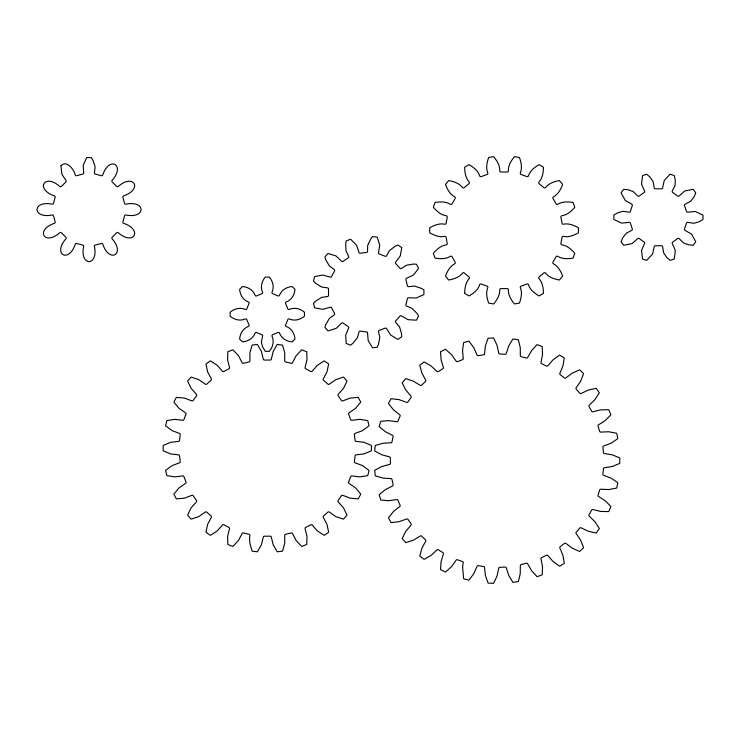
<?xml version="1.0" encoding="UTF-8"?>
<svg xmlns="http://www.w3.org/2000/svg" width="740" height="740" viewBox="0 0 740 740"><rect width="100%" height="100%" fill="white"/><g stroke="black" fill="none" stroke-linecap="round" stroke-linejoin="round"><path stroke-width="1.11" d="M61.004 165.769L61.836 174.131L65.943 180.412A1.165 1.165 0 0 1 65.749 182.059L61.494 186.314A1.165 1.165 0 0 1 59.857 186.499C44.335 172.827 34.854 189.264 54.455 195.86A1.165 1.165 0 0 1 55.102 197.376L53.548 203.195A1.165 1.165 0 0 1 52.226 204.175C31.95 200.096 31.95 219.068 52.226 214.988A1.165 1.165 0 0 1 53.548 215.969L55.102 221.787A1.165 1.165 0 0 1 54.455 223.304C34.854 229.909 44.335 246.337 59.857 232.665A1.165 1.165 0 0 1 61.494 232.86L65.749 237.114A1.165 1.165 0 0 1 65.943 238.752C52.272 254.273 68.7 263.755 75.304 244.154A1.165 1.165 0 0 1 76.821 243.506L82.63 245.06A1.165 1.165 0 0 1 83.62 246.383C79.541 266.659 98.513 266.659 94.433 246.383A1.165 1.165 0 0 1 95.414 245.06L101.232 243.506A1.165 1.165 0 0 1 102.749 244.154C109.344 263.755 125.781 254.273 112.11 238.752A1.165 1.165 0 0 1 112.295 237.114L116.55 232.86A1.165 1.165 0 0 1 118.197 232.665C133.709 246.337 143.199 229.909 123.599 223.304A1.165 1.165 0 0 1 122.942 221.787L124.505 215.969A1.165 1.165 0 0 1 125.828 214.988C146.104 219.068 146.104 200.096 125.828 204.175A1.165 1.165 0 0 1 124.505 203.195L122.942 197.376A1.165 1.165 0 0 1 123.599 195.86C143.199 189.264 133.709 172.827 118.197 186.499A1.165 1.165 0 0 1 116.55 186.314L112.295 182.059A1.165 1.165 0 0 1 112.11 180.412C125.781 164.9 109.344 155.409 102.749 175.01A1.165 1.165 0 0 1 101.232 175.667L95.414 174.103A1.165 1.165 0 0 1 94.433 172.781L95.099 166.833L93.111 160.599L91.381 157.629L86.719 157.555L83.204 165.288L83.62 172.781A1.165 1.165 0 0 1 82.63 174.103L76.821 175.667A1.165 1.165 0 0 1 75.304 175.01C74.019 169.617 66.702 159.59 61.004 165.769M249.519 537.924L249.889 543.327L252.081 551.152L257.428 551.799L261.433 544.732L263.246 537.296A1.165 1.165 0 0 1 264.467 536.186L270.146 536.186A1.165 1.165 0 0 1 271.367 537.296L273.18 544.732L277.186 551.799L282.523 551.152L284.724 543.327L284.706 535.677A1.165 1.165 0 0 1 285.621 534.308L291.144 532.948A1.165 1.165 0 0 1 292.587 533.734L296.13 540.515L301.707 546.425L306.739 544.51L306.998 536.398L305.148 528.971A1.165 1.165 0 0 1 305.713 527.416L310.745 524.78A1.165 1.165 0 0 1 312.345 525.197L317.404 530.932L324.231 535.335L328.662 532.273L326.978 524.327L323.399 517.565A1.165 1.165 0 0 1 323.574 515.919L327.829 512.154A1.165 1.165 0 0 1 329.485 512.173L335.766 516.538L343.453 519.175L347.023 515.142L343.48 507.834L338.393 502.118A1.165 1.165 0 0 1 338.171 500.48L341.399 495.809A1.165 1.165 0 0 1 343.009 495.439L350.15 498.168L358.243 498.89L360.75 494.116L355.561 487.873L349.252 483.535A1.165 1.165 0 0 1 348.642 481.999L350.658 476.69A1.165 1.165 0 0 1 352.129 475.94L359.723 476.884L367.752 475.644L369.038 470.418L362.507 465.589L355.348 462.898A1.165 1.165 0 0 1 354.386 461.557L355.071 455.914A1.165 1.165 0 0 1 356.329 454.832L363.923 453.935L371.425 450.808L371.425 445.425L363.923 442.298L356.329 441.401A1.165 1.165 0 0 1 355.071 440.319L354.386 434.685A1.165 1.165 0 0 1 355.348 433.335L362.507 430.643L369.038 425.815L367.752 420.588L359.723 419.349L352.129 420.292A1.165 1.165 0 0 1 350.658 419.543L348.642 414.233A1.165 1.165 0 0 1 349.252 412.698L355.561 408.369L360.75 402.116L358.243 397.352L350.15 398.065L343.009 400.803A1.165 1.165 0 0 1 341.399 400.433L338.171 395.752A1.165 1.165 0 0 1 338.393 394.115L343.48 388.398L347.023 381.091L343.453 377.058L335.766 379.694L329.485 384.06A1.165 1.165 0 0 1 327.829 384.079L323.574 380.314A1.165 1.165 0 0 1 323.399 378.667L326.978 371.906L328.662 363.96L324.231 360.898L317.404 365.301L312.345 371.036A1.165 1.165 0 0 1 310.745 371.462L305.713 368.816A1.165 1.165 0 0 1 305.148 367.262L306.998 359.844L306.739 351.722L301.707 349.807L296.13 355.718L292.587 362.498A1.165 1.165 0 0 1 291.144 363.294L285.621 361.934A1.165 1.165 0 0 1 284.706 360.556L284.724 352.906L282.523 345.081L277.186 344.433L273.18 351.5L271.367 358.937A1.165 1.165 0 0 1 270.146 360.047L264.467 360.047A1.165 1.165 0 0 1 263.246 358.937L261.433 351.5L257.428 344.433L252.081 345.081L249.889 352.906L249.907 360.556A1.165 1.165 0 0 1 248.992 361.934L243.469 363.294A1.165 1.165 0 0 1 242.017 362.498L238.483 355.718L232.906 349.807L227.865 351.722L227.606 359.844L229.456 367.262A1.165 1.165 0 0 1 228.891 368.816L223.859 371.462A1.165 1.165 0 0 1 222.268 371.036L217.209 365.301L210.373 360.898L205.942 363.96L207.635 371.906L211.205 378.667A1.165 1.165 0 0 1 211.029 380.314L206.774 384.079A1.165 1.165 0 0 1 205.128 384.06L198.838 379.694L191.161 377.058L187.59 381.091L191.133 388.398L196.22 394.115A1.165 1.165 0 0 1 196.442 395.752L193.214 400.433A1.165 1.165 0 0 1 191.605 400.803L184.454 398.065L176.361 397.352L173.863 402.116L179.052 408.369L185.361 412.698A1.165 1.165 0 0 1 185.971 414.233L183.955 419.543A1.165 1.165 0 0 1 182.475 420.292L174.89 419.349L166.861 420.588L165.566 425.815L172.106 430.643L179.265 433.335A1.165 1.165 0 0 1 180.218 434.685L179.533 440.319A1.165 1.165 0 0 1 178.285 441.401L170.69 442.298L163.189 445.425L163.189 450.808L170.69 453.935L178.285 454.832A1.165 1.165 0 0 1 179.533 455.914L180.218 461.557A1.165 1.165 0 0 1 179.265 462.898L172.106 465.589L165.566 470.418L166.861 475.644L174.89 476.884L182.475 475.94A1.165 1.165 0 0 1 183.955 476.69L185.971 481.999A1.165 1.165 0 0 1 185.361 483.535L179.052 487.873L173.863 494.116L176.361 498.89L184.454 498.168L191.605 495.439A1.165 1.165 0 0 1 193.214 495.809L196.442 500.48A1.165 1.165 0 0 1 196.22 502.118L191.133 507.834L187.59 515.142L191.161 519.175L198.838 516.538L205.128 512.173A1.165 1.165 0 0 1 206.774 512.154L211.029 515.919A1.165 1.165 0 0 1 211.205 517.565L207.635 524.327L205.942 532.273L210.373 535.335L217.209 530.932L222.268 525.197A1.165 1.165 0 0 1 223.859 524.78L228.891 527.416A1.165 1.165 0 0 1 229.456 528.971L227.606 536.398L227.865 544.51L232.906 546.425L238.483 540.515L242.017 533.734A1.165 1.165 0 0 1 243.469 532.948L248.992 534.308A1.165 1.165 0 0 1 249.907 535.677L249.519 537.924M464.702 292.633L464.692 293.419L469.086 295.954C473.582 293.281 478.114 289.83 479.724 284.604A1.165 1.165 0 0 1 481.268 284.021L487.003 286.112A1.165 1.165 0 0 1 487.808 287.555C485.69 292.587 486.938 298.137 488.659 303.086L493.654 303.964C496.956 299.904 500.037 295.121 499.768 289.664A1.165 1.165 0 0 1 501.017 288.582L507.122 288.582A1.165 1.165 0 0 1 508.371 289.664C508.093 295.121 511.174 299.904 514.485 303.964L519.471 303.086C521.191 298.137 522.449 292.587 520.322 287.555A1.165 1.165 0 0 1 521.126 286.112L526.871 284.021A1.165 1.165 0 0 1 528.416 284.604C530.025 289.83 534.558 293.281 539.044 295.954L543.438 293.419C543.364 288.193 542.642 282.541 538.923 278.536A1.165 1.165 0 0 1 539.192 276.908L543.872 272.986A1.165 1.165 0 0 1 545.519 273.005C548.821 277.361 554.26 279.054 559.394 280.035L562.65 276.15C560.791 271.256 558.182 266.197 553.326 263.708A1.165 1.165 0 0 1 553.011 262.08L556.064 256.798A1.165 1.165 0 0 1 557.627 256.253C562.215 259.222 567.904 258.945 573.065 258.112L574.804 253.348C571.382 249.389 567.201 245.523 561.78 244.847A1.165 1.165 0 0 1 560.929 243.423L561.993 237.411A1.165 1.165 0 0 1 563.27 236.375C568.598 237.586 573.851 235.385 578.421 232.832L578.421 227.763C573.851 225.219 568.598 223.018 563.27 224.229A1.165 1.165 0 0 1 561.993 223.184L560.929 217.172A1.165 1.165 0 0 1 561.78 215.756C567.201 215.072 571.382 211.215 574.804 207.256L573.065 202.492C567.904 201.65 562.215 201.382 557.627 204.351A1.165 1.165 0 0 1 556.064 203.805L553.011 198.514A1.165 1.165 0 0 1 553.326 196.896C558.182 194.398 560.791 189.338 562.65 184.454L559.394 180.569C554.26 181.55 548.821 183.233 545.519 187.59A1.165 1.165 0 0 1 543.872 187.618L539.192 183.696A1.165 1.165 0 0 1 538.923 182.059C542.642 178.053 543.364 172.411 543.438 167.175L539.044 164.641C534.558 167.323 530.025 170.774 528.416 175.99A1.165 1.165 0 0 1 526.871 176.583L521.126 174.492A1.165 1.165 0 0 1 520.322 173.049C522.449 168.017 521.191 162.458 519.471 157.518L514.485 156.639C511.174 160.691 508.093 165.483 508.371 170.94A1.165 1.165 0 0 1 507.122 172.022L501.017 172.022A1.165 1.165 0 0 1 499.768 170.94C500.037 165.483 496.956 160.691 493.654 156.639L488.659 157.518C486.938 162.458 485.69 168.017 487.808 173.049A1.165 1.165 0 0 1 487.003 174.492L481.268 176.583A1.165 1.165 0 0 1 479.724 175.99C478.114 170.774 473.582 167.323 469.086 164.641L464.692 167.175C464.776 172.411 465.488 178.053 469.206 182.059A1.165 1.165 0 0 1 468.947 183.696L464.267 187.618A1.165 1.165 0 0 1 462.611 187.59C459.318 183.233 453.879 181.55 448.736 180.569L445.48 184.454C447.339 189.338 449.948 194.398 454.813 196.896A1.165 1.165 0 0 1 455.118 198.514L452.066 203.805A1.165 1.165 0 0 1 450.512 204.351C445.915 201.382 440.235 201.65 435.065 202.492L433.335 207.256C436.748 211.215 440.938 215.072 446.359 215.756A1.165 1.165 0 0 1 447.2 217.172L446.146 223.184A1.165 1.165 0 0 1 444.86 224.229C439.532 223.018 434.288 225.219 429.718 227.763L429.718 232.832C434.288 235.385 439.532 237.586 444.86 236.375A1.165 1.165 0 0 1 446.146 237.411L447.2 243.423A1.165 1.165 0 0 1 446.359 244.847C440.938 245.523 436.748 249.389 433.335 253.348L435.065 258.112C440.235 258.945 445.915 259.222 450.512 256.253A1.165 1.165 0 0 1 452.066 256.798L455.118 262.08A1.165 1.165 0 0 1 454.813 263.708C449.948 266.197 447.339 271.256 445.48 276.15L448.736 280.035C453.879 279.054 459.318 277.361 462.611 273.005A1.165 1.165 0 0 1 464.267 272.986L468.947 276.908A1.165 1.165 0 0 1 469.206 278.536C465.673 282.338 464.859 287.657 464.702 292.633M367.558 333.111L368.178 340.594L372.544 347.818L377.224 347.254L378.436 344.442L379.824 337.496L378.547 331.779A1.165 1.165 0 0 1 379.38 330.345L385.068 328.19A1.165 1.165 0 0 1 386.641 328.708L390.674 335.044L397.889 339.42L401.774 336.737L401.543 333.685L399.545 326.895L395.752 322.418A1.165 1.165 0 0 1 395.826 320.762L399.859 316.211A1.165 1.165 0 0 1 401.487 315.943L407.999 319.68L416.435 320.189L418.627 316.017L416.999 313.427L412.069 308.339L406.639 306.138A1.165 1.165 0 0 1 405.936 304.639L407.389 298.729A1.165 1.165 0 0 1 408.711 297.73L416.213 298.017L423.909 294.557L423.909 289.839L421.273 288.304L414.539 286.084L408.711 286.657A1.165 1.165 0 0 1 407.389 285.659L405.936 279.757A1.165 1.165 0 0 1 406.639 278.259L413.41 275.021L418.627 268.38L416.435 264.199L413.373 264.069L406.389 265.235L401.487 268.454A1.165 1.165 0 0 1 399.859 268.185L395.826 263.625A1.165 1.165 0 0 1 395.752 261.979L400.248 255.966L401.774 247.66L397.889 244.977L395.123 246.281L389.481 250.555L386.641 255.689A1.165 1.165 0 0 1 385.068 256.207L379.38 254.042A1.165 1.165 0 0 1 378.547 252.618L379.731 245.208L377.224 237.142L372.544 236.578L370.703 239.011L367.688 245.421L367.558 251.286A1.165 1.165 0 0 1 366.402 252.47L360.371 253.2A1.165 1.165 0 0 1 358.965 252.331L356.569 245.208L350.603 239.242L346.19 240.907L345.691 243.923L346.006 250.999L348.614 256.253A1.165 1.165 0 0 1 348.142 257.835L343.138 261.294A1.165 1.165 0 0 1 341.492 261.174L336.062 255.985L328.005 253.469L324.879 256.993L325.831 259.897L329.402 266.021L334.147 269.462A1.165 1.165 0 0 1 334.471 271.081L331.64 276.464A1.165 1.165 0 0 1 330.132 277.121L322.908 275.049L314.602 276.566L313.473 281.144L315.675 283.272L321.678 287.037L327.478 287.869A1.165 1.165 0 0 1 328.514 289.155L328.514 295.242A1.165 1.165 0 0 1 327.478 296.527L321.678 297.36L315.675 301.125L313.473 303.252L314.602 307.831L322.908 309.348L330.132 307.276A1.165 1.165 0 0 1 331.64 307.933L334.471 313.316A1.165 1.165 0 0 1 334.147 314.935L329.402 318.376L325.831 324.499L324.879 327.394L328.005 330.928L336.062 328.412L341.492 323.223A1.165 1.165 0 0 1 343.138 323.103L348.142 326.553A1.165 1.165 0 0 1 348.614 328.144L345.691 335.054L346.19 343.48L350.603 345.154L352.98 343.231L357.439 337.727L358.965 332.066A1.165 1.165 0 0 1 360.371 331.187L366.402 331.927A1.165 1.165 0 0 1 367.558 333.111M462.574 566.748L463.629 578.773L468.957 580.151L473.785 573.694L476.912 566.637A1.165 1.165 0 0 1 478.28 565.702L483.516 566.507A1.165 1.165 0 0 1 484.543 567.802L485.412 575.48L488.085 583.083L493.589 583.361L497.021 576.062L498.658 568.524A1.165 1.165 0 0 1 499.815 567.33L505.105 567.062A1.165 1.165 0 0 1 506.363 568.126L508.759 575.47L512.913 582.38L518.361 581.548L520.248 573.713L520.34 565.989A1.165 1.165 0 0 1 521.228 564.592L526.353 563.27A1.165 1.165 0 0 1 527.805 564.056L531.635 570.762L537.092 576.701L542.254 574.786L542.531 566.729L541.07 559.144A1.165 1.165 0 0 1 541.652 557.599L546.407 555.268A1.165 1.165 0 0 1 547.989 555.749L553.095 561.549L559.634 566.266L564.305 563.353L562.955 555.398L559.986 548.266A1.165 1.165 0 0 1 560.254 546.638L564.444 543.401A1.165 1.165 0 0 1 566.091 543.548L572.251 548.201L579.605 551.504L583.601 547.711L580.678 540.2L576.34 533.808A1.165 1.165 0 0 1 576.266 532.153L579.716 528.138A1.165 1.165 0 0 1 581.363 527.953L588.337 531.274L596.199 533.022L599.354 528.508L594.969 521.737L589.438 516.354A1.165 1.165 0 0 1 589.04 514.744L591.612 510.119A1.165 1.165 0 0 1 593.184 509.601L600.677 511.451L608.743 511.59L610.916 506.521L605.265 500.776L598.762 496.614A1.165 1.165 0 0 1 598.049 495.125L599.631 490.065A1.165 1.165 0 0 1 601.065 489.251L608.779 489.556L616.707 488.058L617.817 482.665L611.12 478.17L603.914 475.404A1.165 1.165 0 0 1 602.915 474.09L603.452 468.818A1.165 1.165 0 0 1 604.691 467.726L612.313 466.468L619.769 463.416L619.769 457.903L612.313 454.85L604.691 453.592A1.165 1.165 0 0 1 603.452 452.501L602.915 447.228A1.165 1.165 0 0 1 603.914 445.915L611.12 443.149L617.817 438.654L616.707 433.261L608.779 431.762L601.065 432.068A1.165 1.165 0 0 1 599.631 431.254L598.049 426.194A1.165 1.165 0 0 1 598.762 424.704L605.265 420.542L610.916 414.798L608.743 409.738L600.677 409.868L593.184 411.718A1.165 1.165 0 0 1 591.612 411.209L589.04 406.575A1.165 1.165 0 0 1 589.438 404.974L594.969 399.582L599.354 392.811L596.199 388.296L588.337 390.045L581.363 393.365A1.165 1.165 0 0 1 579.716 393.18L576.266 389.166A1.165 1.165 0 0 1 576.34 387.51L580.678 381.128L583.601 373.608L579.605 369.815L572.251 373.117L566.091 377.77A1.165 1.165 0 0 1 564.444 377.927L560.254 374.68A1.165 1.165 0 0 1 559.986 373.053L562.955 365.921L564.305 357.975L559.634 355.061L553.095 359.769L547.989 365.569A1.165 1.165 0 0 1 546.407 366.05L541.652 363.719A1.165 1.165 0 0 1 541.07 362.175L542.531 354.589L542.254 346.533L537.092 344.627L531.635 350.557L527.805 357.263A1.165 1.165 0 0 1 526.353 358.049L521.228 356.726A1.165 1.165 0 0 1 520.34 355.329L520.248 347.606L518.361 339.771L512.913 338.939L508.759 345.848L506.363 353.193A1.165 1.165 0 0 1 505.105 354.257L499.815 353.988A1.165 1.165 0 0 1 498.658 352.804L497.021 345.256L493.589 337.958L488.085 338.236L485.412 345.839L484.543 353.517A1.165 1.165 0 0 1 483.516 354.812L478.28 355.616A1.165 1.165 0 0 1 476.912 354.682L473.785 347.624L468.957 341.168L463.629 342.546L462.537 350.538L463.231 358.225A1.165 1.165 0 0 1 462.491 359.705L457.524 361.546A1.165 1.165 0 0 1 455.997 360.907L451.511 354.617L445.48 349.271L440.531 351.694L441.077 359.742L443.306 367.132A1.165 1.165 0 0 1 442.871 368.724L438.376 371.526A1.165 1.165 0 0 1 436.757 371.212L431.096 365.958L424.113 361.934L419.756 365.301L421.911 373.071L425.574 379.87A1.165 1.165 0 0 1 425.472 381.516L421.634 385.17A1.165 1.165 0 0 1 419.987 385.179L413.382 381.174L405.733 378.63L402.144 382.811L405.816 389.989L410.774 395.909A1.165 1.165 0 0 1 411.005 397.546L407.981 401.894A1.165 1.165 0 0 1 406.371 402.246L399.101 399.646L391.09 398.694L388.417 403.513L393.458 409.803L399.507 414.604A1.165 1.165 0 0 1 400.062 416.158L397.972 421.023A1.165 1.165 0 0 1 396.464 421.689L388.815 420.607L380.786 421.291L379.139 426.545L385.337 431.697L392.237 435.185A1.165 1.165 0 0 1 393.088 436.591L392.024 441.78A1.165 1.165 0 0 1 390.683 442.742L382.969 443.223L375.245 445.508L374.68 450.984L381.794 454.776L389.249 456.802A1.165 1.165 0 0 1 390.378 458.014L390.378 463.305A1.165 1.165 0 0 1 389.249 464.517L381.794 466.542L374.68 470.335L375.245 475.811L382.969 478.105L390.683 478.586A1.165 1.165 0 0 1 392.024 479.538L393.088 484.728A1.165 1.165 0 0 1 392.237 486.143L385.337 489.621L379.139 494.773L380.786 500.027L388.815 500.712L396.464 499.63A1.165 1.165 0 0 1 397.972 500.296L400.062 505.161A1.165 1.165 0 0 1 399.507 506.715L393.458 511.516L388.417 517.806L391.09 522.625L399.101 521.672L406.371 519.082A1.165 1.165 0 0 1 407.981 519.424L411.005 523.772A1.165 1.165 0 0 1 410.774 525.409L405.816 531.329L402.144 538.507L405.733 542.688L413.382 540.145L419.987 536.139A1.165 1.165 0 0 1 421.634 536.158L425.472 539.802A1.165 1.165 0 0 1 425.574 541.449L421.911 548.248L419.756 556.018L424.113 559.394L431.096 555.361L436.757 550.107A1.165 1.165 0 0 1 438.376 549.792L442.871 552.595A1.165 1.165 0 0 1 443.306 554.186L441.077 561.586L440.531 569.624L445.48 572.048L451.511 566.701L455.997 560.411A1.165 1.165 0 0 1 457.524 559.773L462.491 561.614A1.165 1.165 0 0 1 463.231 563.094L462.574 566.748M261.414 341.76L262.45 346.616L265.29 351.352L269.314 351.352C272.921 347.125 274.42 341.269 271.987 336.034A1.165 1.165 0 0 1 272.884 334.647L277.815 332.602A1.165 1.165 0 0 1 279.424 332.945C281.413 338.374 286.611 341.454 292.143 341.899L294.992 339.05C294.548 333.518 291.477 328.31 286.047 326.331A1.165 1.165 0 0 1 285.696 324.712L287.74 319.782A1.165 1.165 0 0 1 289.127 318.885C294.372 321.327 300.218 319.819 304.445 316.221L304.445 312.197C300.218 308.599 294.372 307.091 289.127 309.524A1.165 1.165 0 0 1 287.74 308.626L285.696 303.705A1.165 1.165 0 0 1 286.047 302.087C291.477 300.107 294.548 294.899 294.992 289.368L292.143 286.519C286.611 286.963 281.413 290.043 279.424 295.464A1.165 1.165 0 0 1 277.815 295.815L272.884 293.771A1.165 1.165 0 0 1 271.987 292.383C274.42 287.148 272.921 281.293 269.314 277.065L265.29 277.065C261.692 281.293 260.184 287.148 262.626 292.383A1.165 1.165 0 0 1 261.729 293.771L256.798 295.815A1.165 1.165 0 0 1 255.18 295.464C253.2 290.043 248.002 286.963 242.461 286.519L239.621 289.368C240.056 294.899 243.136 300.107 248.566 302.087A1.165 1.165 0 0 1 248.908 303.705L246.873 308.626A1.165 1.165 0 0 1 245.486 309.524C240.241 307.091 234.386 308.599 230.159 312.197L230.159 316.221C234.386 319.819 240.241 321.327 245.486 318.885A1.165 1.165 0 0 1 246.873 319.782L248.908 324.712A1.165 1.165 0 0 1 248.566 326.331C243.136 328.31 240.056 333.518 239.621 339.05L242.461 341.899C248.002 341.454 253.2 338.374 255.18 332.945A1.165 1.165 0 0 1 256.798 332.602L261.729 334.647A1.165 1.165 0 0 1 262.626 336.034L261.414 341.76M641.524 250.462L642.561 259.009L646.714 260.36L652.578 254.051L654.197 246.744A1.165 1.165 0 0 1 655.52 245.754L661.31 245.754A1.165 1.165 0 0 1 662.633 246.744L663.678 252.886L666.74 257.391L670.116 260.36L674.27 259.009L675.305 250.462L672.318 243.599A1.165 1.165 0 0 1 672.808 242.017L677.489 238.613A1.165 1.165 0 0 1 679.144 238.641L683.603 242.988L688.727 244.838L693.204 245.264L695.766 241.721L691.586 234.201L685.129 230.399A1.165 1.165 0 0 1 684.593 228.836L686.387 223.332A1.165 1.165 0 0 1 687.738 222.379L693.898 223.276L699.134 221.76L703 219.475L703 215.1L695.184 211.474L687.738 212.195A1.165 1.165 0 0 1 686.387 211.242L684.593 205.738A1.165 1.165 0 0 1 685.129 204.175L690.642 201.28L693.99 196.979L695.766 192.853L693.204 189.311L684.75 190.966L679.144 195.934A1.165 1.165 0 0 1 677.489 195.961L672.808 192.557A1.165 1.165 0 0 1 672.318 190.976L675.084 185.398L675.259 179.95L674.27 175.565L670.116 174.215L664.252 180.523L662.633 187.831A1.165 1.165 0 0 1 661.31 188.82L655.52 188.82A1.165 1.165 0 0 1 654.197 187.831L653.152 181.689L650.09 177.184L646.714 174.215L642.561 175.565L641.524 184.112L644.512 190.976A1.165 1.165 0 0 1 644.022 192.557L639.341 195.961A1.165 1.165 0 0 1 637.695 195.934L633.237 191.586L628.112 189.736L623.635 189.311L621.063 192.853L625.254 200.374L631.701 204.175A1.165 1.165 0 0 1 632.238 205.738L630.452 211.242A1.165 1.165 0 0 1 629.102 212.195L622.941 211.298L617.706 212.815L613.83 215.1L613.83 219.475L621.646 223.101L629.102 222.379A1.165 1.165 0 0 1 630.452 223.332L632.238 228.836A1.165 1.165 0 0 1 631.701 230.399L626.188 233.294L622.849 237.596L621.063 241.721L623.635 245.264L632.09 243.599L637.695 238.641A1.165 1.165 0 0 1 639.341 238.613L644.022 242.017A1.165 1.165 0 0 1 644.512 243.599L641.524 250.462"/></g></svg>
